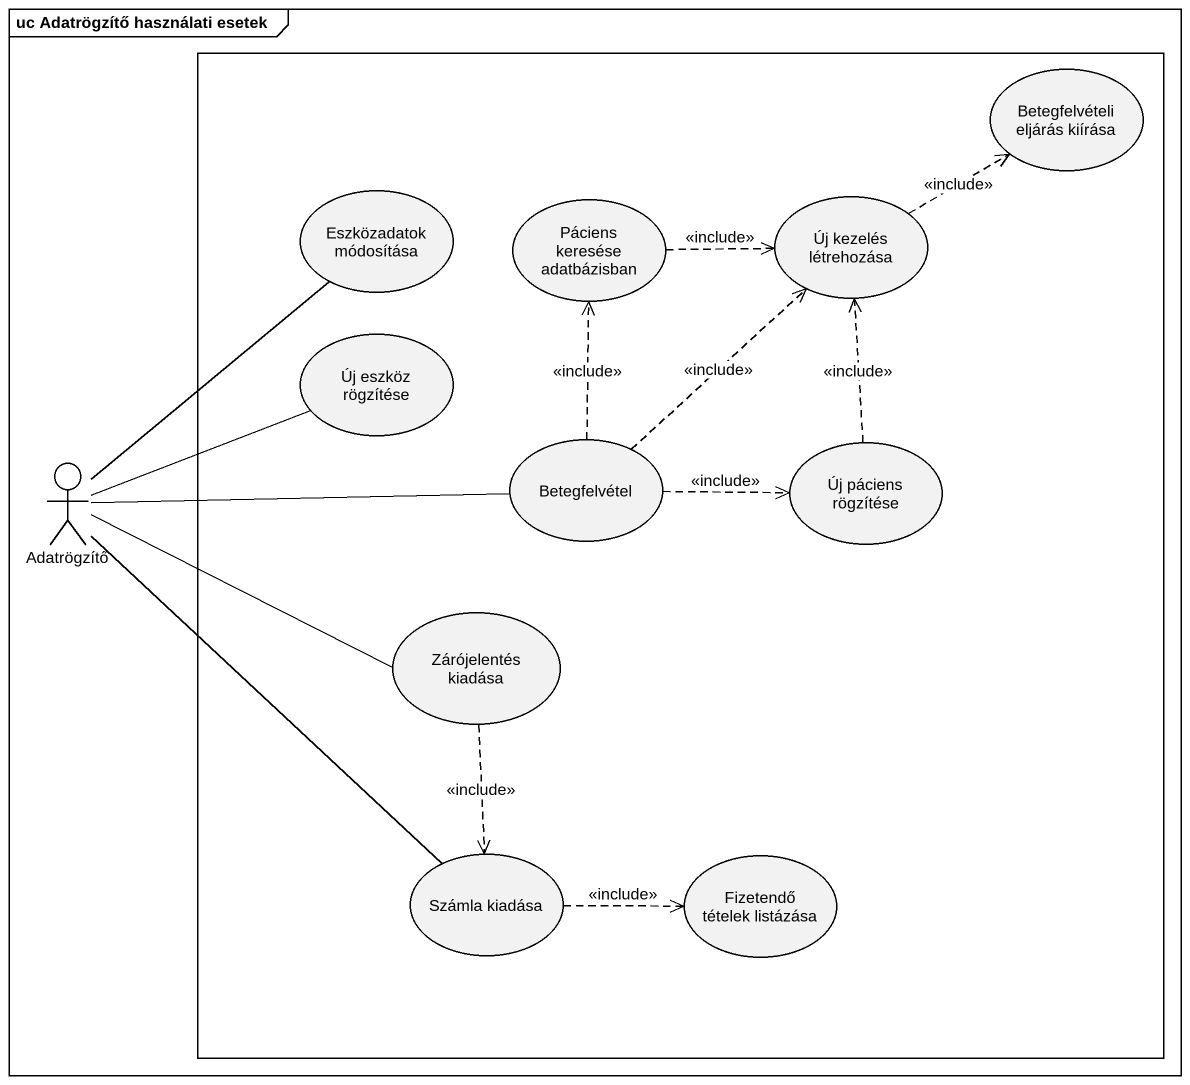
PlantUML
@startuml
mainframe uc Adatrögzítő használati esetek
rectangle " " as rectangle1 {
  usecase "Betegfelvételi eljárás kiírása" as Betegfelvételi_eljárás
  usecase "Eszközadatok módosítása" as Eszközadatok_módosítása
  usecase "Páciens keresése adatbázisban" as Páciens_keresése
  usecase "Új kezelés létrehozása" as Új_kezelés_létrehozása
  usecase "Új eszköz rögzítése" as Új_eszköz_rögzítése
  usecase Betegfelvétel
  usecase "Új páciens rögzítése" as Új_páciens_rögzítése
  usecase "Zárójelentés kiadása" as Zárójelentés_kiadása
  usecase "Számla kiadása" as Számla_kiadása
  usecase "Fizetendő tételek listázása" as Fizetendő_tételek_listázása
}
actor Adatrögzítő
Páciens_keresése .right.> Új_kezelés_létrehozása : <<include>>
Új_kezelés_létrehozása .right.> Betegfelvételi_eljárás : <<include>>
Adatrögzítő -up- Eszközadatok_módosítása
Adatrögzítő -right- Új_eszköz_rögzítése
Adatrögzítő -right- Betegfelvétel
Adatrögzítő -right- Zárójelentés_kiadása
Betegfelvétel .up.> Páciens_keresése : <<include>>
Betegfelvétel .up.> Új_kezelés_létrehozása : <<include>>
Betegfelvétel .right.> Új_páciens_rögzítése : <<include>>
Új_páciens_rögzítése .up.> Új_kezelés_létrehozása : <<include>>
Zárójelentés_kiadása ..> Számla_kiadása : <<include>>
Számla_kiadása -up- Adatrögzítő
Számla_kiadása .right.> Fizetendő_tételek_listázása : <<include>>
@enduml
